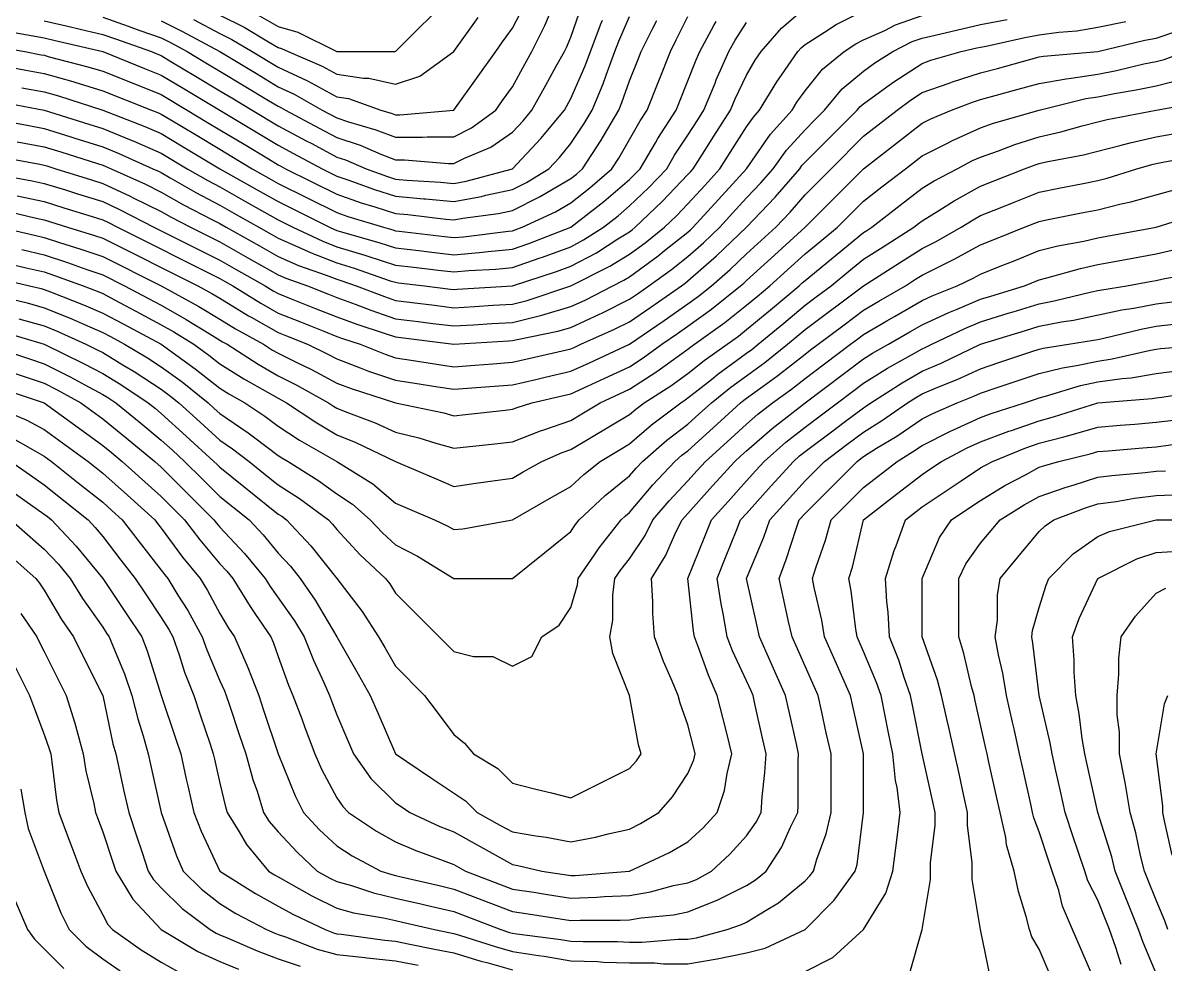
# Model space of a CAD drawing. Header units: inches. Extents: x 794995 to 811195, y 2485918 to 2508058.
# Drawn here: x 806294 to 806880, y 2498921 to 2499403 of the extents above; entities that cross this region are included whole.
import ezdxf

# ---------------------------------------------------------------- set-up
doc = ezdxf.new("R2010")
doc.units = ezdxf.units.IN
doc.header["$MEASUREMENT"] = 0
doc.layers.add('contour', color=7, linetype='Continuous')

msp = doc.modelspace()

# ---------------------------------------------------------------- linework, layer by layer
at = {"layer": 'contour'}
for points in [[(806414.25, 2499407.45), (806425.16, 2499401.22), (806435.16, 2499398.36), (806455.16, 2499388.36), (806485.16, 2499388.36), (806515.16, 2499418.36)], [(806335.16, 2499406.01), (806348.2, 2499401.4), (806354.25, 2499399.27), (806365.16, 2499395.42), (806369.86, 2499393.07), (806378.49, 2499388.36), (806388.91, 2499382.11), (806395.16, 2499378.36), (806407.66, 2499370.86), (806420.16, 2499363.36), (806425.16, 2499360.36), (806426.52, 2499359.72), (806428.91, 2499358.36), (806446.03, 2499349.23), (806455.16, 2499344.36), (806467.16, 2499340.36), (806477.66, 2499335.86), (806485.16, 2499332.98), (806489.77, 2499332.98), (806512.43, 2499331.09), (806515.16, 2499331.09), (806520.61, 2499333.82), (806534.05, 2499339.47), (806545.16, 2499347.11), (806550.61, 2499352.91), (806555.16, 2499358.36), (806562.3, 2499371.22), (806567.66, 2499380.86), (806571.83, 2499388.36), (806572.94, 2499390.58), (806575.16, 2499395.86), (806580.97, 2499412.56)], [(806381.69, 2499404.89), (806395.16, 2499397.74), (806401.41, 2499394.61), (806411.83, 2499388.36), (806425.16, 2499380.36), (806440.16, 2499373.36), (806455.16, 2499365.28), (806461.16, 2499364.36), (806477.66, 2499358.36), (806483.49, 2499356.7), (806485.16, 2499356.05), (806487.47, 2499356.05), (806515.16, 2499358.36), (806527.66, 2499375.86), (806536.59, 2499388.36), (806540.16, 2499393.36), (806545.16, 2499400.36), (806551.37, 2499412.15)], [(806275.16, 2499400.71), (806296.59, 2499396.93), (806305.16, 2499395.42), (806310.87, 2499394.08), (806335.16, 2499388.36), (806356.59, 2499379.79), (806365.16, 2499376.36), (806376.41, 2499369.61), (806413.91, 2499347.11), (806425.16, 2499340.36), (806432.98, 2499336.19), (806447.66, 2499328.36), (806455.16, 2499324.61), (806460.87, 2499322.65), (806474.49, 2499317.69), (806485.16, 2499314.24), (806499.75, 2499312.96), (806500.68, 2499312.84), (806515.16, 2499311.49), (806529.37, 2499314.15), (806531.52, 2499314.72), (806545.16, 2499317.65), (806552.3, 2499321.22), (806563.91, 2499328.36), (806569.35, 2499334.17), (806575.16, 2499341.22), (806582.02, 2499351.5), (806586.07, 2499358.36), (806591.61, 2499371.91), (806593.16, 2499376.36), (806597.66, 2499388.36), (806599.7, 2499393.82), (806605.16, 2499406.36)], [(806275.16, 2499382.74), (806295.69, 2499378.89), (806305.16, 2499377.11), (806319.79, 2499373), (806320.87, 2499372.65), (806335.16, 2499368.36), (806360.16, 2499358.36), (806363.76, 2499356.97), (806365.16, 2499356.36), (806370.16, 2499353.36), (806382.66, 2499345.86), (806395.16, 2499338.36), (806401.41, 2499334.61), (806411.83, 2499328.36), (806420.36, 2499323.56), (806425.16, 2499320.86), (806455.16, 2499305.86), (806460.74, 2499303.94), (806479.16, 2499298.36), (806483.83, 2499297.03), (806485.16, 2499296.6), (806487.16, 2499296.36), (806510.42, 2499293.62), (806515.16, 2499293.07), (806520.02, 2499293.5), (806543.09, 2499296.29), (806545.16, 2499296.49), (806546.55, 2499296.97), (806550.16, 2499298.36), (806567.26, 2499306.26), (806575.16, 2499310.86), (806584.93, 2499318.59), (806596.16, 2499328.36), (806599.7, 2499333.82), (806605.16, 2499343.36), (806610.61, 2499352.91), (806614.16, 2499358.36), (806626.16, 2499388.36), (806629.16, 2499394.36), (806635.16, 2499406.36)], [(806279.77, 2499353.75), (806297.26, 2499350.47), (806305.16, 2499348.99), (806318.79, 2499344.72), (806320.87, 2499344.08), (806335.16, 2499339.61), (806343.16, 2499336.36), (806360.87, 2499328.36), (806363.83, 2499327.03), (806365.16, 2499326.36), (806369.77, 2499323.75), (806382.91, 2499316.12), (806395.16, 2499309.61), (806402.36, 2499305.56), (806415.16, 2499298.36), (806421.56, 2499294.76), (806425.16, 2499292.74), (806435.16, 2499288.36), (806441.96, 2499285.16), (806455.16, 2499280.03), (806464.09, 2499277.3), (806482.55, 2499270.97), (806485.16, 2499270.13), (806486.74, 2499269.94), (806500.16, 2499268.36), (806513.49, 2499266.7), (806515.16, 2499266.49), (806516.92, 2499266.6), (806545.16, 2499268.36), (806567.84, 2499275.68), (806575.16, 2499278.36), (806588.2, 2499285.32), (806599.16, 2499292.36), (806605.16, 2499296.05), (806606.49, 2499297.03), (806608.16, 2499298.36), (806621.99, 2499311.53), (806635.16, 2499325.36), (806636.59, 2499326.93), (806637.89, 2499328.36), (806642.66, 2499335.86), (806648.49, 2499345.03), (806656.98, 2499358.36), (806659.35, 2499364.17), (806665.16, 2499376.36), (806669.6, 2499383.92), (806672.66, 2499388.36), (806683.16, 2499400.36), (806695.16, 2499410.86)], [(806281.47, 2499334.68), (806302.85, 2499330.67), (806305.16, 2499330.24), (806306.59, 2499329.79), (806311.16, 2499328.36), (806329.44, 2499322.65), (806335.16, 2499320.86), (806349.28, 2499314.24), (806350.49, 2499313.69), (806365.16, 2499306.36), (806370.27, 2499303.47), (806380.16, 2499298.36), (806395.16, 2499290.86), (806409.56, 2499282.76), (806412.3, 2499281.22), (806425.16, 2499273.99), (806429.07, 2499272.27), (806440.16, 2499268.36), (806450.87, 2499264.08), (806455.16, 2499262.36), (806464.63, 2499258.89), (806472.6, 2499255.8), (806485.16, 2499251.49), (806496.83, 2499250.03), (806504.45, 2499249.08), (806515.16, 2499247.74), (806525.16, 2499248.36), (806534.57, 2499248.95), (806545.16, 2499249.61), (806560.16, 2499253.36), (806575.16, 2499257.65), (806582.48, 2499261.04), (806596.59, 2499268.36), (806602.3, 2499271.22), (806605.16, 2499272.98), (806619.83, 2499283.69), (806623.16, 2499286.36), (806635.16, 2499295.86), (806636.49, 2499297.03), (806637.89, 2499298.36), (806650.87, 2499312.65), (806665.16, 2499328.36), (806677.51, 2499346.01), (806688.49, 2499358.36), (806691.02, 2499362.5), (806695.16, 2499368.36), (806704.05, 2499379.47), (806715.16, 2499388.36), (806721.16, 2499392.36), (806725.16, 2499394.36), (806736.07, 2499399.27), (806741.44, 2499402.08), (806755.16, 2499406.82)], [(806291.31, 2499342.21), (806305.16, 2499339.61), (806313.73, 2499336.93), (806332.43, 2499331.09), (806335.16, 2499330.24), (806336.49, 2499329.69), (806339.45, 2499328.36), (806357.16, 2499320.36), (806365.16, 2499316.36), (806376.65, 2499309.85), (806391.16, 2499302.36), (806395.16, 2499300.24), (806398.49, 2499298.36), (806415.56, 2499288.76), (806425.16, 2499283.36), (806435.59, 2499278.8), (806449.7, 2499273.82), (806455.16, 2499271.69), (806457.71, 2499270.91), (806465.16, 2499268.36), (806479.58, 2499262.78), (806485.16, 2499260.86), (806493.73, 2499259.79), (806505.16, 2499258.36), (806515.16, 2499257.11), (806525.75, 2499257.77), (806535.16, 2499258.36), (806545.16, 2499258.99), (806552.66, 2499260.86), (806575.16, 2499268.36), (806595.16, 2499278.36), (806605.16, 2499284.51), (806613.16, 2499290.36), (806623.16, 2499298.36), (806629.31, 2499304.22), (806635.16, 2499310.36), (806643.73, 2499319.79), (806651.52, 2499328.36), (806656.83, 2499336.69), (806665.16, 2499349.79), (806668.69, 2499354.83), (806671.83, 2499358.36), (806680.68, 2499372.84), (806683.16, 2499376.36), (806691.41, 2499388.36), (806693.16, 2499390.36), (806695.16, 2499392.11), (806705.16, 2499398.36), (806711.16, 2499402.36), (806725.16, 2499409.36)], [(806365.16, 2499404.24), (806375.75, 2499398.95), (806395.16, 2499388.36), (806413.91, 2499377.11), (806425.16, 2499370.36), (806433.34, 2499366.54), (806447.66, 2499358.36), (806455.16, 2499354.36), (806461.16, 2499352.36), (806475.16, 2499348.36), (806485.16, 2499344.51), (806499.01, 2499344.51), (806501.52, 2499344.72), (806515.16, 2499344.72), (806524.25, 2499349.27), (806536.59, 2499358.36), (806540.16, 2499363.36), (806545.16, 2499370.36), (806551.59, 2499381.93), (806555.16, 2499388.36), (806561.83, 2499401.7), (806564.25, 2499407.45)], [(806395.16, 2499407.11), (806407.66, 2499400.86), (806420.16, 2499393.36), (806425.16, 2499390.5), (806426.83, 2499390.03), (806430.16, 2499388.36), (806447.66, 2499380.86), (806455.16, 2499376.82), (806468.79, 2499374.72), (806471.52, 2499374.72), (806485.16, 2499371.7), (806497.66, 2499375.86), (806515.16, 2499388.36), (806527.66, 2499405.86)], [(806277.38, 2499326.14), (806299, 2499322.21), (806305.16, 2499320.86), (806316.07, 2499317.45), (806322.3, 2499315.5), (806335.16, 2499311.49), (806344.09, 2499307.3), (806361.41, 2499298.36), (806395.16, 2499281.49), (806403.56, 2499276.76), (806418.49, 2499268.36), (806422.61, 2499265.81), (806425.16, 2499264.36), (806431.83, 2499261.69), (806443.73, 2499256.93), (806455.16, 2499252.36), (806465.4, 2499248.61), (806479.44, 2499244.08), (806485.16, 2499242.11), (806515.16, 2499238.36), (806543.39, 2499240.13), (806545.16, 2499240.24), (806547.66, 2499240.86), (806568.49, 2499245.03), (806575.16, 2499246.93), (806589.79, 2499253.73), (806591.31, 2499254.51), (806605.16, 2499261.44), (806609.25, 2499264.27), (806615.16, 2499268.36), (806626.79, 2499276.73), (806635.16, 2499283.36), (806643.16, 2499290.36), (806651.52, 2499298.36), (806658.02, 2499305.5), (806665.16, 2499313.36), (806672.48, 2499321.04), (806678.79, 2499328.36), (806685.69, 2499337.84), (806695.16, 2499348.36), (806700.16, 2499353.36), (806705.16, 2499358.36), (806714.25, 2499369.27), (806725.16, 2499378.36), (806730.97, 2499382.56), (806740.16, 2499388.36), (806750.02, 2499393.5), (806755.16, 2499395.28), (806764.16, 2499397.36), (806785.16, 2499402.21), (806798.71, 2499404.81)], [(806278.16, 2499391.36), (806295.16, 2499388.36), (806303.58, 2499386.78), (806305.16, 2499386.49), (806307.77, 2499385.75), (806327.47, 2499380.67), (806335.16, 2499378.36), (806349.44, 2499372.65), (806365.16, 2499366.36), (806378.49, 2499358.36), (806388.91, 2499352.11), (806395.16, 2499348.36), (806407.66, 2499340.86), (806420.16, 2499333.36), (806425.16, 2499330.36), (806426.46, 2499329.67), (806428.91, 2499328.36), (806455.16, 2499315.24), (806467.72, 2499310.92), (806474.72, 2499308.8), (806485.16, 2499305.42), (806491.64, 2499304.85), (806511.02, 2499302.5), (806515.16, 2499302.11), (806519.77, 2499302.98), (806538.1, 2499305.42), (806545.16, 2499306.93), (806559.44, 2499314.08), (806563.16, 2499316.36), (806575.16, 2499323.36), (806577.95, 2499325.57), (806581.16, 2499328.36), (806590.61, 2499342.91), (806591.83, 2499345.03), (806599.7, 2499358.36), (806601.29, 2499362.23), (806605.16, 2499373.36), (806609.45, 2499384.08), (806611.16, 2499388.36), (806617.16, 2499400.36), (806619.16, 2499404.36)], [(806279.9, 2499363.1), (806305.16, 2499358.36), (806328.02, 2499351.22), (806335.16, 2499348.99), (806349.83, 2499343.03), (806351.04, 2499342.48), (806365.16, 2499336.36), (806378.49, 2499328.36), (806389.04, 2499322.24), (806395.16, 2499318.99), (806408.36, 2499311.56), (806416.59, 2499306.93), (806425.16, 2499302.11), (806432.66, 2499298.36), (806447.96, 2499291.16), (806455.16, 2499288.36), (806469.56, 2499283.96), (806470.49, 2499283.69), (806485.16, 2499278.95), (806494.63, 2499277.84), (806507.16, 2499276.36), (806515.16, 2499275.42), (806522.9, 2499276.1), (806536.59, 2499276.93), (806545.16, 2499277.74), (806559.44, 2499282.65), (806560.53, 2499283), (806575.16, 2499288.36), (806581.68, 2499291.84), (806591.83, 2499298.36), (806599.31, 2499304.22), (806605.16, 2499309.27), (806614.93, 2499318.59), (806624.25, 2499328.36), (806628.3, 2499335.22), (806635.16, 2499345.5), (806640.16, 2499353.36), (806643.34, 2499358.36), (806649.01, 2499372.21), (806649.64, 2499373.88), (806656.16, 2499388.36), (806659.35, 2499394.17), (806665.16, 2499403.36)], [(806291.31, 2499314.51), (806305.16, 2499311.49), (806315.16, 2499308.36), (806329.7, 2499303.82), (806335.16, 2499302.11), (806337.71, 2499300.91), (806342.66, 2499298.36), (806395.16, 2499272.11), (806397.56, 2499270.76), (806401.83, 2499268.36), (806416.22, 2499259.42), (806425.16, 2499254.36), (806436.59, 2499249.79), (806448.49, 2499245.03), (806455.16, 2499242.36), (806458.08, 2499241.29), (806467.16, 2499238.36), (806480.02, 2499233.22), (806485.16, 2499231.44), (806493.34, 2499230.18), (806505.16, 2499228.36), (806515.16, 2499226.82), (806525.87, 2499227.65), (806535.16, 2499228.36), (806545.16, 2499229.13), (806552.66, 2499230.86), (806572.16, 2499235.36), (806575.16, 2499236.05), (806576.74, 2499236.78), (806580.16, 2499238.36), (806597.47, 2499246.05), (806605.16, 2499249.9), (806616.07, 2499257.45), (806631.83, 2499268.36), (806633.76, 2499269.76), (806635.16, 2499270.86), (806649.83, 2499283.69), (806665.16, 2499298.36), (806679.79, 2499313.73), (806692.43, 2499328.36), (806693.58, 2499329.94), (806695.16, 2499331.69), (806708.49, 2499345.03), (806721.83, 2499358.36), (806723.34, 2499360.18), (806725.16, 2499361.69), (806737.16, 2499370.36), (806740.61, 2499372.91), (806755.16, 2499382.36), (806759.6, 2499383.92), (806775.16, 2499388.36), (806783.28, 2499390.24), (806785.16, 2499390.67), (806788.02, 2499391.22), (806807.89, 2499395.63), (806815.16, 2499396.93), (806825.16, 2499398.36), (806834.45, 2499399.08), (806845.16, 2499400.86), (806859.64, 2499403.88)], [(806293.62, 2499369.9), (806305.16, 2499367.74), (806312.48, 2499365.68), (806335.16, 2499358.36), (806356.79, 2499349.99), (806365.16, 2499346.36), (806376.41, 2499339.61), (806395.16, 2499328.36), (806414.36, 2499317.56), (806425.16, 2499311.49), (806451.41, 2499298.36), (806453.96, 2499297.16), (806455.16, 2499296.7), (806457.56, 2499295.96), (806477.16, 2499290.36), (806485.16, 2499287.77), (806497.16, 2499286.36), (806502.53, 2499285.73), (806515.16, 2499284.24), (806528.13, 2499285.39), (806532.74, 2499285.95), (806545.16, 2499287.11), (806553.53, 2499289.99), (806575.16, 2499298.36), (806591.99, 2499311.53), (806605.16, 2499322.91), (806607.95, 2499325.57), (806610.61, 2499328.36), (806618.49, 2499341.7), (806619.7, 2499343.82), (806629.16, 2499358.36), (806630.87, 2499362.65), (806635.16, 2499373.36), (806639.3, 2499384.22), (806641.16, 2499388.36), (806648.49, 2499401.7), (806649.64, 2499403.88)], [(806305.16, 2499404.24), (806318.02, 2499401.22), (806323.62, 2499399.9), (806335.16, 2499397.19), (806341.68, 2499394.88), (806360.16, 2499388.36), (806363.73, 2499386.93), (806365.16, 2499386.36), (806370.16, 2499383.36), (806382.66, 2499375.86), (806395.16, 2499368.36), (806401.41, 2499364.61), (806411.83, 2499358.36), (806425.16, 2499350.36), (806439.51, 2499342.71), (806442.3, 2499341.22), (806455.16, 2499334.36), (806459.66, 2499332.86), (806470.16, 2499328.36), (806481.16, 2499324.36), (806485.16, 2499323.07), (806490.97, 2499322.56), (806508.3, 2499321.5), (806515.16, 2499320.86), (806521.47, 2499322.05), (806545.16, 2499328.36), (806559.7, 2499343.82), (806571.83, 2499358.36), (806575.16, 2499364.36), (806582.43, 2499381.09), (806585.16, 2499388.36), (806590.61, 2499402.91), (806591.31, 2499404.51)], [(806283.94, 2499307.14), (806300.36, 2499303.16), (806305.16, 2499302.11), (806317.16, 2499298.36), (806330.97, 2499294.18), (806335.16, 2499292.74), (806383.91, 2499268.36), (806391.16, 2499264.36), (806395.16, 2499261.93), (806409.83, 2499253.03), (806411.31, 2499252.21), (806425.16, 2499244.36), (806429.45, 2499242.65), (806440.16, 2499238.36), (806450.29, 2499233.5), (806455.16, 2499230.86), (806467.16, 2499226.36), (806471.44, 2499224.65), (806485.16, 2499219.9), (806495.16, 2499218.36), (806506.98, 2499216.54), (806515.16, 2499215.28), (806545.16, 2499217.59), (806557.16, 2499220.36), (806562.03, 2499221.49), (806575.16, 2499224.51), (806584.63, 2499228.89), (806605.16, 2499238.36), (806622.89, 2499250.63), (806635.16, 2499259.13), (806640.49, 2499263.03), (806647.16, 2499268.36), (806656.79, 2499276.73), (806665.16, 2499284.72), (806680.16, 2499298.36), (806687.47, 2499306.05), (806695.16, 2499315.03), (806708.49, 2499328.36), (806725.16, 2499345.03), (806742.3, 2499358.36), (806749.7, 2499363.82), (806755.16, 2499367.36), (806769.01, 2499372.21), (806770.68, 2499372.84), (806785.16, 2499377.45), (806793.73, 2499379.79), (806815.16, 2499385.63), (806817.47, 2499386.05), (806845.16, 2499388.36), (806869.35, 2499394.17), (806875.16, 2499395.28), (806885.75, 2499398.95)], [(806282.66, 2499298.36), (806300.87, 2499294.08), (806305.16, 2499293.07), (806312.98, 2499290.54), (806324, 2499287.2), (806335.16, 2499283.36), (806365.16, 2499268.36), (806384.49, 2499257.69), (806395.16, 2499251.22), (806403.16, 2499246.36), (806417.66, 2499238.36), (806422.23, 2499235.43), (806425.16, 2499233.75), (806434.39, 2499229.13), (806442.19, 2499225.39), (806455.16, 2499218.36), (806462.43, 2499215.63), (806485.16, 2499208.36), (806509.94, 2499203.14), (806515.16, 2499201.69), (806521.16, 2499202.36), (806541.41, 2499204.61), (806545.16, 2499205.03), (806547.56, 2499205.96), (806555.16, 2499208.36), (806571.41, 2499212.11), (806575.16, 2499212.98), (806583.73, 2499216.93), (806592.53, 2499220.99), (806605.16, 2499226.82), (806612.14, 2499231.38), (806621.83, 2499238.36), (806629.7, 2499243.82), (806635.16, 2499247.59), (806647.16, 2499256.36), (806662.16, 2499268.36), (806663.76, 2499269.76), (806665.16, 2499271.09), (806679.44, 2499284.08), (806695.16, 2499298.36), (806725.16, 2499328.36), (806742.03, 2499341.49), (806755.16, 2499351.69), (806759.6, 2499353.92), (806770.16, 2499358.36), (806781.02, 2499362.5), (806785.16, 2499363.82), (806792.66, 2499365.86), (806804.45, 2499369.08), (806815.16, 2499372), (806829.01, 2499374.51), (806831.52, 2499374.72), (806845.16, 2499376.82), (806854.84, 2499378.68), (806868.84, 2499382.05), (806875.16, 2499383.36), (806879.16, 2499384.36), (806890.16, 2499388.36)], [(806293.73, 2499286.93), (806305.16, 2499284.24), (806317.16, 2499280.36), (806326.59, 2499276.93), (806335.16, 2499273.99), (806346.41, 2499268.36), (806358.64, 2499261.84), (806365.16, 2499258.36), (806377.92, 2499251.13), (806389.7, 2499243.82), (806395.16, 2499240.5), (806396.49, 2499239.69), (806398.91, 2499238.36), (806414.91, 2499228.12), (806425.16, 2499222.21), (806434.39, 2499217.59), (806450.87, 2499208.36), (806453.45, 2499206.65), (806455.16, 2499205.63), (806459.77, 2499203.75), (806474.81, 2499198.02), (806485.16, 2499193.36), (806497.16, 2499190.36), (806505.93, 2499187.59), (806515.16, 2499185.03), (806536.16, 2499187.36), (806545.16, 2499188.36), (806559.56, 2499193.96), (806561.31, 2499194.51), (806575.16, 2499199.36), (806580.78, 2499202.74), (806590.16, 2499208.36), (806605.16, 2499215.28), (806619.11, 2499224.41), (806626.59, 2499229.79), (806635.16, 2499235.86), (806636.55, 2499236.97), (806638.49, 2499238.36), (806654, 2499249.52), (806665.16, 2499258.36), (806670.61, 2499262.91), (806677.16, 2499268.36), (806695.16, 2499284.72), (806702.66, 2499290.86), (806711.83, 2499298.36), (806725.16, 2499311.7), (806734.53, 2499318.99), (806746.59, 2499328.36), (806755.16, 2499335.03), (806768.49, 2499341.7), (806770.68, 2499342.84), (806785.16, 2499349.36), (806791.83, 2499351.69), (806815.16, 2499358.36), (806839.16, 2499364.36), (806845.16, 2499365.28), (806853.73, 2499366.93), (806864.81, 2499368.71), (806875.16, 2499370.86), (806889.16, 2499374.36)], [(806286.59, 2499279.79), (806295.93, 2499277.59), (806305.16, 2499275.42), (806310.49, 2499273.69), (806325.16, 2499268.36), (806332.37, 2499265.57), (806335.16, 2499264.36), (806343.73, 2499259.79), (806352.12, 2499255.32), (806365.16, 2499248.36), (806371.54, 2499244.74), (806381.83, 2499238.36), (806389.58, 2499232.78), (806395.16, 2499228.36), (806407.47, 2499220.67), (806419.7, 2499213.82), (806425.16, 2499210.67), (806426.7, 2499209.9), (806429.45, 2499208.36), (806444.87, 2499198.08), (806455.16, 2499192), (806464.84, 2499188.04), (806485.16, 2499178.36), (806506.16, 2499169.36), (806515.16, 2499165.5), (806526.41, 2499167.11), (806535.16, 2499168.36), (806545.16, 2499169.79), (806550.61, 2499172.91), (806560.16, 2499178.36), (806570.71, 2499182.81), (806575.16, 2499184.36), (806605.16, 2499202.36), (806608.4, 2499205.12), (806612.66, 2499208.36), (806626.38, 2499217.14), (806635.16, 2499223.36), (806643.53, 2499229.99), (806655.16, 2499238.36), (806660.97, 2499242.55), (806665.16, 2499245.86), (806677.43, 2499256.09), (806692.16, 2499268.36), (806693.73, 2499269.79), (806695.16, 2499271.09), (806725.16, 2499295.63), (806726.83, 2499296.7), (806729.45, 2499298.36), (806743.91, 2499309.61), (806755.16, 2499318.36), (806761.37, 2499322.15), (806773.16, 2499328.36), (806781.02, 2499332.5), (806785.16, 2499334.36), (806794.39, 2499337.59), (806802.74, 2499340.77), (806815.16, 2499344.72), (806826.27, 2499347.25), (806837.16, 2499350.36), (806845.16, 2499352.36), (806849.96, 2499353.56), (806875.16, 2499358.36), (806900.54, 2499362.98)], [(806279.45, 2499272.65), (806297.66, 2499268.36), (806303.7, 2499266.9), (806305.16, 2499266.49), (806308.32, 2499265.2), (806325.39, 2499258.59), (806335.16, 2499254.36), (806345.59, 2499248.8), (806365.16, 2499238.36), (806382.6, 2499225.8), (806395.16, 2499215.86), (806399.77, 2499212.98), (806408.02, 2499208.36), (806418.3, 2499201.5), (806425.16, 2499196.36), (806436.07, 2499189.27), (806455.16, 2499178.36), (806473.62, 2499166.82), (806485.16, 2499156.93), (806491.16, 2499154.36), (806505.16, 2499148.36), (806512, 2499145.2), (806515.16, 2499143.36), (806519.77, 2499143.75), (806545.16, 2499148.36), (806564.25, 2499159.27), (806575.16, 2499165.5), (806581.83, 2499171.69), (806590.16, 2499178.36), (806599.53, 2499183.99), (806605.16, 2499187.36), (806616.51, 2499197.01), (806631.41, 2499208.36), (806633.7, 2499209.82), (806635.16, 2499210.86), (806647.16, 2499220.36), (806650.49, 2499223.03), (806665.16, 2499233.75), (806667.82, 2499235.69), (806671.16, 2499238.36), (806684.25, 2499249.27), (806695.16, 2499258.36), (806700.87, 2499262.65), (806708.49, 2499268.36), (806717.66, 2499275.86), (806725.16, 2499282), (806735.16, 2499288.36), (806750.87, 2499298.36), (806753.28, 2499300.24), (806755.16, 2499301.69), (806763.73, 2499306.93), (806771.61, 2499311.91), (806785.16, 2499319.36), (806791.59, 2499321.93), (806807.66, 2499328.36), (806813.09, 2499330.43), (806815.16, 2499331.09), (806818.69, 2499331.89), (806837.96, 2499335.56), (806857.16, 2499340.36), (806861.83, 2499341.7), (806875.16, 2499344.72), (806886.7, 2499346.82)], [(806279.96, 2499263.56), (806296.38, 2499259.58), (806305.16, 2499257.11), (806318.49, 2499251.7), (806324.57, 2499248.95), (806335.16, 2499244.36), (806339.07, 2499242.27), (806346.41, 2499238.36), (806358.18, 2499231.38), (806365.16, 2499226.82), (806375.82, 2499219.03), (806389.16, 2499208.36), (806392.3, 2499205.5), (806395.16, 2499202.91), (806409.75, 2499192.96), (806413.16, 2499190.36), (806425.16, 2499181.36), (806426.98, 2499180.18), (806430.16, 2499178.36), (806445.48, 2499168.68), (806455.16, 2499161.7), (806463.16, 2499156.36), (806472.3, 2499148.36), (806478.49, 2499141.69), (806485.16, 2499135.5), (806496.59, 2499129.79), (806515.16, 2499118.36), (806545.16, 2499118.36), (806561.83, 2499131.7), (806575.16, 2499142.36), (806577.56, 2499145.96), (806579.45, 2499148.36), (806592.74, 2499160.77), (806605.16, 2499170.86), (806608.59, 2499174.93), (806611.83, 2499178.36), (806624.39, 2499189.13), (806635.16, 2499197.45), (806640.87, 2499202.65), (806647.16, 2499208.36), (806657.16, 2499216.36), (806665.16, 2499222.21), (806674.49, 2499229.03), (806686.16, 2499238.36), (806691.07, 2499242.45), (806695.16, 2499245.86), (806725.16, 2499268.36), (806743.49, 2499280.03), (806755.16, 2499287.45), (806762.43, 2499291.09), (806775.16, 2499298.36), (806781.29, 2499302.23), (806785.16, 2499304.36), (806795.16, 2499308.36), (806802.3, 2499311.22), (806815.16, 2499316.36), (806825.16, 2499318.36), (806837.66, 2499320.86), (806845.16, 2499322.36), (806849.96, 2499323.56), (806865.16, 2499328.36), (806872.94, 2499330.58), (806875.16, 2499331.09), (806878.49, 2499331.69), (806898.24, 2499335.28)], [(806292.12, 2499251.4), (806305.16, 2499247.74), (806311.83, 2499245.03), (806326.59, 2499238.36), (806332.37, 2499235.57), (806335.16, 2499234.08), (806346.07, 2499227.45), (806351.21, 2499224.41), (806365.16, 2499215.28), (806369.16, 2499212.36), (806374.16, 2499208.36), (806385.16, 2499198.36), (806395.16, 2499189.27), (806401.64, 2499184.85), (806410.16, 2499178.36), (806418.49, 2499171.69), (806425.16, 2499166.36), (806436.07, 2499159.27), (806450.87, 2499148.36), (806452.94, 2499146.14), (806455.16, 2499143.36), (806467.16, 2499130.36), (806480.16, 2499118.36), (806482.3, 2499115.5), (806485.16, 2499110.86), (806515.16, 2499080.86), (806525.16, 2499078.36), (806535.16, 2499078.36), (806545.16, 2499073.36), (806555.16, 2499078.36), (806560.16, 2499088.36), (806569.16, 2499094.36), (806575.16, 2499103.36), (806578.49, 2499115.03), (806578.91, 2499118.36), (806587.16, 2499130.36), (806589.56, 2499133.96), (806600.87, 2499148.36), (806603.09, 2499150.43), (806605.16, 2499152.11), (806617.16, 2499166.36), (806628.49, 2499178.36), (806632.08, 2499181.44), (806635.16, 2499183.82), (806648.02, 2499195.5), (806662.16, 2499208.36), (806663.83, 2499209.69), (806665.16, 2499210.67), (806673.73, 2499216.93), (806681.21, 2499222.31), (806695.16, 2499233.36), (806698.02, 2499235.5), (806701.83, 2499238.36), (806715.16, 2499248.36), (806725.16, 2499255.86), (806733.05, 2499260.47), (806746.59, 2499268.36), (806751.83, 2499271.69), (806755.16, 2499273.82), (806766.07, 2499279.27), (806771.61, 2499281.91), (806785.16, 2499289.36), (806791.59, 2499291.93), (806807.66, 2499298.36), (806815.16, 2499301.36), (806818.91, 2499302.11), (806837.66, 2499305.86), (806845.16, 2499307.36), (806857.16, 2499310.36), (806862.12, 2499311.4), (806885.59, 2499317.93)], [(806282.14, 2499245.34), (806305.16, 2499238.36), (806325.39, 2499228.59), (806335.16, 2499223.36), (806344.49, 2499217.69), (806358.49, 2499208.36), (806362.16, 2499205.36), (806365.16, 2499202.91), (806378.02, 2499191.22), (806392.16, 2499178.36), (806393.66, 2499176.86), (806395.16, 2499175.36), (806425.16, 2499151.36), (806426.98, 2499150.18), (806429.45, 2499148.36), (806441.83, 2499135.03), (806455.16, 2499118.36), (806468.2, 2499101.4), (806476.59, 2499088.36), (806479.7, 2499082.91), (806485.16, 2499073.36), (806500.16, 2499058.36), (806506.59, 2499049.79), (806515.16, 2499038.36), (806520.61, 2499033.82), (806525.16, 2499028.36), (806537.66, 2499020.86), (806545.16, 2499013.36), (806557.16, 2499010.36), (806565.16, 2499008.36), (806575.16, 2499005.86), (806605.16, 2499020.86), (806608.69, 2499024.83), (806611.16, 2499028.36), (806609.77, 2499032.98), (806605.16, 2499058.36), (806596.59, 2499079.79), (806595.16, 2499088.36), (806596.59, 2499096.93), (806596.59, 2499109.79), (806597.66, 2499118.36), (806600.71, 2499122.81), (806605.16, 2499128.36), (806613.16, 2499140.36), (806617.16, 2499148.36), (806625.43, 2499158.09), (806635.16, 2499168.36), (806639.9, 2499173.62), (806644.16, 2499178.36), (806655.16, 2499188.36), (806665.16, 2499197.45), (806671.01, 2499202.51), (806678.49, 2499208.36), (806688.18, 2499215.34), (806695.16, 2499220.86), (806705.16, 2499228.36), (806718.49, 2499238.36), (806722.3, 2499241.22), (806725.16, 2499243.36), (806737.16, 2499250.36), (806740.95, 2499252.57), (806755.16, 2499260.86), (806760.3, 2499263.22), (806773.16, 2499268.36), (806781.29, 2499272.23), (806785.16, 2499274.36), (806795.16, 2499278.36), (806802.3, 2499281.22), (806815.16, 2499286.36), (806824.76, 2499288.76), (806838.1, 2499291.3), (806845.16, 2499292.91), (806849.77, 2499293.75), (806875.16, 2499298.36), (806897.96, 2499305.56)], [(806275.16, 2499238.36), (806297.66, 2499230.86), (806305.16, 2499228.36), (806318.49, 2499221.7), (806325.93, 2499217.59), (806335.16, 2499212.65), (806337.82, 2499211.03), (806341.83, 2499208.36), (806354.66, 2499197.86), (806365.16, 2499189.27), (806370.87, 2499184.08), (806377.16, 2499178.36), (806386.16, 2499169.36), (806395.16, 2499160.36), (806401.83, 2499155.03), (806410.16, 2499148.36), (806417.42, 2499140.62), (806425.16, 2499131.22), (806431.37, 2499124.57), (806436.41, 2499118.36), (806444.05, 2499107.25), (806455.16, 2499088.36), (806466.07, 2499069.27), (806472.3, 2499058.36), (806476.16, 2499049.36), (806485.16, 2499028.36), (806503.16, 2499016.36), (806521.16, 2499004.36), (806527.16, 2498998.36), (806538.73, 2498991.93), (806545.16, 2498988.36), (806557.16, 2498986.36), (806562.53, 2498985.73), (806575.16, 2498983.36), (806587.79, 2498985.73), (806594.25, 2498987.45), (806605.16, 2498989.79), (806610.87, 2498992.65), (806620.16, 2498998.36), (806627.16, 2499006.36), (806635.16, 2499018.36), (806638.16, 2499025.36), (806638.91, 2499028.36), (806638.16, 2499031.36), (806635.16, 2499043.36), (806631.16, 2499054.36), (806630.16, 2499058.36), (806626.59, 2499066.93), (806622.53, 2499075.73), (806618.02, 2499088.36), (806617.16, 2499100.36), (806617.16, 2499106.36), (806616.41, 2499118.36), (806623.62, 2499129.9), (806629.16, 2499142.36), (806632.16, 2499148.36), (806633.54, 2499149.98), (806635.16, 2499151.69), (806647.79, 2499165.73), (806659.16, 2499178.36), (806662.3, 2499181.22), (806665.16, 2499183.82), (806678.33, 2499195.19), (806695.16, 2499208.36), (806725.16, 2499230.86), (806729.77, 2499233.75), (806738.02, 2499238.36), (806748.84, 2499244.68), (806755.16, 2499248.36), (806768.87, 2499254.65), (806773.16, 2499256.36), (806785.16, 2499261.44), (806790.45, 2499263.07), (806807.66, 2499268.36), (806815.16, 2499271.36), (806819.16, 2499272.36), (806836.27, 2499277.25), (806845.16, 2499279.27), (806861.31, 2499282.21), (806875.16, 2499284.72), (806886.27, 2499287.25)], [(806275.16, 2499228.36), (806305.16, 2499218.36), (806311.83, 2499215.03), (806323.91, 2499208.36), (806335.16, 2499200.18), (806347.16, 2499190.36), (806361.83, 2499178.36), (806365.16, 2499175.36), (806378.66, 2499161.86), (806392.16, 2499148.36), (806393.45, 2499146.65), (806395.16, 2499144.61), (806407.89, 2499131.09), (806418.49, 2499118.36), (806421.02, 2499114.22), (806433.44, 2499096.64), (806438.49, 2499088.36), (806443.16, 2499076.36), (806448.49, 2499065.03), (806451.41, 2499058.36), (806452.43, 2499055.63), (806455.16, 2499048.36), (806461.16, 2499034.36), (806463.73, 2499028.36), (806472.66, 2499015.86), (806485.16, 2499003.36), (806488.16, 2499001.36), (806492.66, 2498998.36), (806507.96, 2498991.16), (806515.16, 2498988.36), (806545.16, 2498971.69), (806548.02, 2498971.22), (806560.16, 2498968.36), (806575.16, 2498966.05), (806577.38, 2498966.14), (806605.16, 2498968.36), (806625.69, 2498977.84), (806635.16, 2498983.36), (806642.98, 2498990.54), (806650.16, 2498998.36), (806653.91, 2499009.61), (806655.16, 2499018.36), (806657.66, 2499028.36), (806655.16, 2499038.36), (806653.16, 2499046.36), (806650.16, 2499058.36), (806645.59, 2499068.8), (806640.61, 2499082.91), (806638.49, 2499088.36), (806638.02, 2499091.22), (806635.16, 2499118.36), (806643.73, 2499139.79), (806647.16, 2499148.36), (806655.69, 2499157.84), (806665.16, 2499168.36), (806669.9, 2499173.62), (806674.16, 2499178.36), (806685.39, 2499188.13), (806695.16, 2499195.86), (806702.3, 2499201.22), (806711.83, 2499208.36), (806719.44, 2499214.08), (806725.16, 2499218.36), (806737.47, 2499226.05), (806749.7, 2499232.91), (806755.16, 2499236.05), (806756.78, 2499236.74), (806760.16, 2499238.36), (806777.05, 2499246.47), (806785.16, 2499249.9), (806799.28, 2499254.24), (806801.83, 2499255.03), (806815.16, 2499259.13), (806822.9, 2499260.62), (806842, 2499265.2), (806845.16, 2499265.86), (806847.23, 2499266.29), (806860.16, 2499268.36), (806872.85, 2499270.67), (806875.16, 2499271.09), (806878.69, 2499271.89), (806897.96, 2499275.56)], [(806282.66, 2499215.86), (806305.16, 2499208.36), (806322.53, 2499195.73), (806335.16, 2499186.54), (806339.66, 2499182.86), (806345.16, 2499178.36), (806365.16, 2499160.36), (806371.16, 2499154.36), (806377.16, 2499148.36), (806384.87, 2499138.08), (806395.16, 2499125.86), (806398.8, 2499122), (806401.83, 2499118.36), (806410.68, 2499103.88), (806413.16, 2499100.36), (806421.41, 2499088.36), (806422.55, 2499085.75), (806425.16, 2499078.36), (806430.38, 2499063.58), (806432.66, 2499058.36), (806437.16, 2499046.36), (806438.79, 2499042), (806443.91, 2499028.36), (806447.33, 2499020.54), (806455.16, 2499005.86), (806458.16, 2499001.36), (806461.16, 2498998.36), (806475.56, 2498988.76), (806485.16, 2498983.36), (806495.59, 2498978.8), (806509.7, 2498973.82), (806515.16, 2498971.69), (806521.16, 2498968.36), (806538.49, 2498961.69), (806545.16, 2498959.13), (806556.07, 2498957.45), (806563.16, 2498956.36), (806575.16, 2498954.51), (806588.49, 2498955.03), (806592.12, 2498955.32), (806605.16, 2498955.86), (806615.87, 2498957.65), (806627.66, 2498960.86), (806635.16, 2498962.36), (806639.45, 2498964.08), (806647.16, 2498968.36), (806656.59, 2498976.93), (806665.16, 2498986.36), (806670.16, 2498993.36), (806672.66, 2498998.36), (806673.16, 2499006.36), (806674.63, 2499018.89), (806675.16, 2499028.36), (806673.34, 2499036.54), (806669.45, 2499054.08), (806668.49, 2499058.36), (806667.47, 2499060.67), (806665.16, 2499065.86), (806657.96, 2499081.16), (806655.16, 2499088.36), (806653.16, 2499100.36), (806652.12, 2499105.32), (806650.16, 2499118.36), (806654.45, 2499129.08), (806660.16, 2499143.36), (806662.16, 2499148.36), (806665.16, 2499151.69), (806677.79, 2499165.73), (806689.16, 2499178.36), (806692.37, 2499181.15), (806695.16, 2499183.36), (806709.44, 2499194.08), (806715.16, 2499198.36), (806725.16, 2499205.86), (806726.7, 2499206.82), (806728.91, 2499208.36), (806744.91, 2499218.61), (806755.16, 2499224.51), (806764.89, 2499228.63), (806785.16, 2499238.36), (806808.1, 2499245.42), (806815.16, 2499247.59), (806826.59, 2499249.79), (806832.74, 2499250.77), (806857.57, 2499255.95), (806863.73, 2499256.93), (806875.16, 2499259.13), (806883.44, 2499260.09)], [(806275.16, 2499208.36), (806296.34, 2499199.54), (806305.16, 2499194.72), (806314.63, 2499187.84), (806327.66, 2499178.36), (806331.83, 2499175.03), (806335.16, 2499172.36), (806347.79, 2499160.99), (806361.83, 2499148.36), (806363.28, 2499146.49), (806365.16, 2499144.08), (806376.07, 2499129.27), (806385.16, 2499118.36), (806388.95, 2499112.15), (806395.16, 2499100.36), (806399.6, 2499092.81), (806402.66, 2499088.36), (806408.49, 2499075.03), (806409.56, 2499072.76), (806415.16, 2499058.36), (806417.66, 2499050.86), (806425.16, 2499028.36), (806433.73, 2499006.93), (806438.02, 2498998.36), (806446.27, 2498989.47), (806455.16, 2498981.22), (806462.98, 2498976.19), (806477.66, 2498968.36), (806483.28, 2498966.49), (806485.16, 2498966.05), (806488.16, 2498965.36), (806507.66, 2498960.86), (806515.16, 2498959.13), (806545.16, 2498947.59), (806553.16, 2498946.36), (806569.7, 2498943.82), (806575.16, 2498942.98), (806579.96, 2498943.16), (806600.36, 2498943.16), (806605.16, 2498943.36), (806611.16, 2498944.36), (806627.66, 2498945.86), (806635.16, 2498947.36), (806650.16, 2498953.36), (806665.16, 2498960.86), (806669.77, 2498963.75), (806675.16, 2498968.36), (806683.16, 2498980.36), (806687.66, 2498990.86), (806691.41, 2498998.36), (806691.63, 2499001.89), (806691.63, 2499024.83), (806691.83, 2499028.36), (806690.87, 2499032.65), (806686.98, 2499050.18), (806685.16, 2499058.36), (806679.01, 2499072.21), (806677.16, 2499076.36), (806671.83, 2499088.36), (806670.61, 2499093.82), (806665.16, 2499118.36), (806674.05, 2499139.47), (806677.16, 2499148.36), (806685.69, 2499157.84), (806695.16, 2499168.36), (806700.16, 2499173.36), (806705.16, 2499178.36), (806716.59, 2499186.93), (806725.16, 2499193.36), (806734.39, 2499199.13), (806747.66, 2499208.36), (806752.23, 2499211.29), (806755.16, 2499212.98), (806763.16, 2499216.36), (806773.16, 2499220.36), (806785.16, 2499225.86), (806794.53, 2499228.99), (806811.41, 2499234.61), (806815.16, 2499235.86), (806817.16, 2499236.36), (806830.16, 2499238.36), (806843.09, 2499240.43), (806845.16, 2499240.86), (806848.32, 2499241.52), (806867.42, 2499246.1), (806875.16, 2499247.59), (806885.59, 2499248.8)], [(806287.79, 2499190.99), (806299.16, 2499184.36), (806305.16, 2499181.09), (806308.91, 2499178.36), (806323.49, 2499166.69), (806335.16, 2499157.36), (806339.9, 2499153.1), (806345.16, 2499148.36), (806353.91, 2499137.11), (806365.16, 2499122.65), (806366.98, 2499120.18), (806368.49, 2499118.36), (806373.73, 2499109.79), (806378.71, 2499101.91), (806386.16, 2499088.36), (806388.49, 2499081.69), (806395.16, 2499065.86), (806397.56, 2499060.76), (806398.49, 2499058.36), (806400.16, 2499053.36), (806405.16, 2499038.36), (806408.49, 2499028.36), (806412.12, 2499015.32), (806414.25, 2499009.27), (806417.66, 2498998.36), (806420.54, 2498993.75), (806425.16, 2498988.36), (806434.76, 2498977.96), (806445.16, 2498968.36), (806451.52, 2498964.72), (806455.16, 2498962.91), (806462.66, 2498960.86), (806473.91, 2498957.11), (806485.16, 2498954.51), (806498.28, 2498951.49), (806503.16, 2498950.36), (806515.16, 2498947.59), (806521.83, 2498945.03), (806539.16, 2498938.36), (806543.7, 2498936.9), (806545.16, 2498936.49), (806547.38, 2498936.14), (806570.02, 2498933.22), (806575.16, 2498932.36), (806581.37, 2498932.15), (806598.95, 2498932.15), (806605.16, 2498931.93), (806611.59, 2498931.93), (806630.16, 2498933.36), (806635.16, 2498933.36), (806639.45, 2498934.08), (806655.16, 2498938.36), (806662.66, 2498940.86), (806665.16, 2498942.11), (806675.16, 2498948.36), (806681.52, 2498952), (806695.16, 2498963.36), (806697.66, 2498965.86), (806699.45, 2498968.36), (806701.16, 2498974.36), (806706.07, 2498987.45), (806708.49, 2498998.36), (806708.49, 2499028.36), (806706.07, 2499039.27), (806703.73, 2499049.79), (806701.83, 2499058.36), (806699.77, 2499062.98), (806690.54, 2499083.75), (806688.49, 2499088.36), (806686.59, 2499096.93), (806684.25, 2499107.45), (806681.83, 2499118.36), (806685.56, 2499127.96), (806690.54, 2499143.75), (806692.16, 2499148.36), (806695.16, 2499151.69), (806708.49, 2499165.03), (806721.83, 2499178.36), (806723.73, 2499179.79), (806725.16, 2499180.86), (806731.83, 2499185.03), (806742.19, 2499191.33), (806755.16, 2499200.18), (806760.61, 2499202.91), (806773.16, 2499208.36), (806781.73, 2499211.79), (806785.16, 2499213.36), (806792.66, 2499215.86), (806815.16, 2499223.36), (806827.16, 2499226.36), (806834.25, 2499227.45), (806845.16, 2499229.79), (806852.66, 2499230.86), (806872.16, 2499235.36), (806875.16, 2499235.86), (806877.38, 2499236.14), (806905.16, 2499238.36)], [(806288.02, 2499178.36), (806298.1, 2499171.3), (806305.16, 2499166.36), (806315.16, 2499158.36), (806327.66, 2499148.36), (806331.29, 2499144.49), (806335.16, 2499139.79), (806344.53, 2499127.74), (806351.83, 2499118.36), (806357.16, 2499110.36), (806365.16, 2499098.36), (806369.03, 2499092.23), (806371.16, 2499088.36), (806374.39, 2499079.13), (806377.16, 2499070.36), (806381.83, 2499058.36), (806385.16, 2499048.36), (806390.16, 2499033.36), (806391.83, 2499028.36), (806392.43, 2499025.63), (806395.16, 2499013.36), (806398.02, 2499001.22), (806398.91, 2498998.36), (806405.16, 2498988.36), (806408.79, 2498982), (806420.16, 2498968.36), (806423.22, 2498966.43), (806425.16, 2498965.36), (806431.83, 2498961.69), (806442.43, 2498955.63), (806455.16, 2498949.27), (806463.73, 2498946.93), (806479.16, 2498944.36), (806485.16, 2498942.98), (806488.91, 2498942.11), (806505.16, 2498938.36), (806513.49, 2498936.7), (806515.16, 2498936.36), (806518.02, 2498935.5), (806536.38, 2498929.58), (806545.16, 2498927.11), (806558.49, 2498925.03), (806561.44, 2498924.65), (806575.16, 2498922.36), (806588.71, 2498921.91), (806591.83, 2498921.7), (806605.16, 2498921.22), (806618.02, 2498921.22), (806622.66, 2498920.86), (806635.16, 2498920.86), (806650.16, 2498923.36), (806665.16, 2498926.36), (806674.76, 2498928.76), (806695.16, 2498938.36), (806710.16, 2498953.36), (806720.87, 2498968.36), (806721.83, 2498971.69), (806725.16, 2498998.36), (806725.16, 2499028.36), (806719.7, 2499052.91), (806718.49, 2499058.36), (806713.16, 2499070.36), (806711.31, 2499074.51), (806705.16, 2499088.36), (806703.73, 2499096.93), (806699.77, 2499113.75), (806698.91, 2499118.36), (806700.61, 2499123.82), (806705.59, 2499137.93), (806708.49, 2499148.36), (806725.16, 2499165.03), (806742.3, 2499178.36), (806750.29, 2499183.23), (806755.16, 2499186.54), (806769.7, 2499193.82), (806771.31, 2499194.51), (806785.16, 2499200.86), (806790.61, 2499202.91), (806807.66, 2499208.36), (806813.28, 2499210.24), (806815.16, 2499210.86), (806818.49, 2499211.69), (806836.34, 2499217.19), (806845.16, 2499219.08), (806857.66, 2499220.86), (806862.3, 2499221.22), (806875.16, 2499223.36), (806888.49, 2499225.03)], [(806695.16, 2498916.93), (806709.44, 2498924.08), (806725.16, 2498938.36), (806736.59, 2498956.93), (806740.16, 2498968.36), (806742.3, 2498985.5), (806743.91, 2498998.36), (806742.3, 2499011.22), (806741.52, 2499014.72), (806740.16, 2499028.36), (806737.66, 2499040.86), (806736.41, 2499047.11), (806734.16, 2499058.36), (806731.83, 2499065.03), (806725.16, 2499080.86), (806722.85, 2499086.05), (806721.83, 2499088.36), (806721.16, 2499092.36), (806718.84, 2499112.05), (806717.66, 2499118.36), (806719.44, 2499124.08), (806725.16, 2499148.36), (806742.03, 2499161.49), (806755.16, 2499171.69), (806759.16, 2499174.36), (806765.16, 2499178.36), (806778.3, 2499185.22), (806785.16, 2499188.36), (806799.7, 2499193.82), (806801.04, 2499194.24), (806815.16, 2499199.13), (806822.43, 2499201.09), (806845.16, 2499208.36), (806873.02, 2499210.5), (806875.16, 2499210.86), (806878.02, 2499211.22), (806898.95, 2499214.57)], [(806748.49, 2498915.03), (806755.16, 2498938.36), (806759.45, 2498964.08), (806759.45, 2498972.65), (806761.83, 2498991.69), (806761.83, 2498998.36), (806760.61, 2499003.82), (806755.16, 2499028.36), (806750.16, 2499053.36), (806749.16, 2499058.36), (806745.93, 2499067.59), (806743.16, 2499076.36), (806738.49, 2499088.36), (806737.79, 2499100.99), (806737.16, 2499106.36), (806736.41, 2499118.36), (806740.87, 2499132.65), (806741.83, 2499135.03), (806746.59, 2499148.36), (806755.16, 2499155.03), (806775.16, 2499168.36), (806785.16, 2499175.03), (806787.23, 2499176.29), (806791.16, 2499178.36), (806808.3, 2499185.22), (806815.16, 2499187.59), (806827.79, 2499190.99), (806831.61, 2499191.91), (806845.16, 2499195.86), (806856.7, 2499196.82), (806864.25, 2499197.45), (806875.16, 2499198.36), (806884.05, 2499199.47)], [(806790.16, 2498913.36), (806785.16, 2498938.36), (806780.87, 2498964.08), (806780.87, 2498972.65), (806778.49, 2498991.69), (806778.49, 2498998.36), (806776.59, 2499006.93), (806774.25, 2499017.45), (806768.79, 2499042), (806768.02, 2499045.5), (806765.16, 2499058.36), (806762.98, 2499066.19), (806755.16, 2499088.36), (806755.16, 2499118.36), (806764.16, 2499139.36), (806770.16, 2499148.36), (806779.16, 2499154.36), (806785.16, 2499158.36), (806797.57, 2499165.95), (806808.49, 2499171.69), (806815.16, 2499175.36), (806817.38, 2499176.14), (806825.16, 2499178.36), (806841.29, 2499182.23), (806845.16, 2499183.36), (806850.61, 2499183.82), (806868.24, 2499185.28), (806875.16, 2499185.86), (806883.73, 2499186.93)], [(806821.16, 2498914.36), (806815.16, 2498928.36), (806811.41, 2498934.61), (806810.16, 2498938.36), (806808.49, 2498945.03), (806804.57, 2498957.77), (806802.3, 2498968.36), (806798.49, 2498981.7), (806798.02, 2498985.5), (806795.16, 2498998.36), (806793.34, 2499006.54), (806789.45, 2499024.08), (806788.49, 2499028.36), (806787.89, 2499031.09), (806782.43, 2499055.63), (806781.83, 2499058.36), (806780.54, 2499062.98), (806776.59, 2499079.79), (806773.91, 2499088.36), (806773.91, 2499118.36), (806777.66, 2499125.86), (806785.16, 2499136.36), (806790.61, 2499142.91), (806795.16, 2499148.36), (806807.42, 2499156.1), (806815.16, 2499160.36), (806828.49, 2499165.03), (806833.16, 2499166.36), (806845.16, 2499170.18), (806852.36, 2499171.16), (806869.44, 2499172.65), (806875.16, 2499173.36), (806879.96, 2499173.56)], [(806289.28, 2499162.48), (806295.16, 2499158.36), (806305.16, 2499151.36), (806306.83, 2499150.03), (806308.91, 2499148.36), (806321.61, 2499134.81), (806335.16, 2499118.36), (806347.16, 2499100.36), (806355.16, 2499088.36), (806357.96, 2499081.16), (806365.16, 2499058.36), (806372.66, 2499035.86), (806375.16, 2499028.36), (806378.02, 2499015.5), (806378.79, 2499012), (806381.83, 2498998.36), (806385.56, 2498988.76), (806395.16, 2498968.36), (806413.55, 2498956.75), (806425.16, 2498950.36), (806432.9, 2498946.1), (806449.16, 2498938.36), (806453.49, 2498936.7), (806455.16, 2498936.22), (806457.56, 2498935.96), (806479.7, 2498932.91), (806485.16, 2498932.36), (806492.66, 2498930.86), (806505.16, 2498928.36), (806515.16, 2498926.36), (806529.01, 2498922.21), (806532.12, 2498921.4), (806545.16, 2498917.74)], [(806845.16, 2498908.36), (806836.16, 2498929.36), (806832.3, 2498938.36), (806827.16, 2498950.36), (806825.16, 2498958.36), (806821.83, 2498968.36), (806820.16, 2498973.36), (806815.16, 2498988.36), (806812.43, 2498995.63), (806811.83, 2498998.36), (806810.87, 2499002.65), (806806.98, 2499020.18), (806805.16, 2499028.36), (806802.3, 2499041.22), (806801.52, 2499044.72), (806798.49, 2499058.36), (806796.59, 2499069.79), (806794.39, 2499079.13), (806792.66, 2499088.36), (806793.73, 2499096.93), (806793.73, 2499109.79), (806795.16, 2499118.36), (806804.25, 2499129.27), (806815.16, 2499142.36), (806818.16, 2499145.36), (806822.66, 2499148.36), (806838.95, 2499154.57), (806845.16, 2499156.54), (806854.63, 2499157.84), (806864.05, 2499159.47), (806875.16, 2499160.86), (806888.2, 2499161.4)], [(806288.02, 2499148.36), (806305.16, 2499133.36), (806312.43, 2499125.63), (806318.49, 2499118.36), (806324.81, 2499108.02), (806335.16, 2499093.36), (806337.16, 2499090.36), (806338.49, 2499088.36), (806340.61, 2499082.91), (806346.27, 2499069.47), (806350.16, 2499058.36), (806353.16, 2499046.36), (806355.93, 2499037.59), (806358.49, 2499028.36), (806359.7, 2499022.91), (806365.16, 2498998.36), (806372.98, 2498976.19), (806376.41, 2498968.36), (806385.78, 2498958.99), (806395.16, 2498951.7), (806403.44, 2498946.64), (806419.16, 2498938.36), (806423.34, 2498936.54), (806425.16, 2498935.86), (806428.91, 2498934.61), (806445.16, 2498928.36), (806455.16, 2498925.5), (806469.56, 2498923.96), (806470.61, 2498923.82), (806485.16, 2498922.36), (806496.83, 2498920.03)], [(806857.16, 2498920.36), (806854.39, 2498929.13), (806851.16, 2498938.36), (806849.45, 2498942.65), (806845.16, 2498953.36), (806840.16, 2498963.36), (806838.49, 2498968.36), (806835.16, 2498978.36), (806832.66, 2498985.86), (806828.49, 2498998.36), (806826.07, 2499009.27), (806823.73, 2499019.79), (806821.83, 2499028.36), (806820.87, 2499034.08), (806815.16, 2499058.36), (806812, 2499085.2), (806811.41, 2499088.36), (806811.83, 2499091.69), (806815.16, 2499103.36), (806818.69, 2499114.83), (806820.16, 2499118.36), (806832.66, 2499130.86), (806845.16, 2499139.79), (806851.16, 2499142.36), (806875.16, 2499148.36), (806935.16, 2499148.36)], [(806287.16, 2499130.36), (806300.87, 2499118.36), (806302.76, 2499115.96), (806305.16, 2499112.36), (806314.05, 2499097.25), (806320.16, 2499088.36), (806325.16, 2499078.36), (806335.16, 2499058.36), (806340.38, 2499033.58), (806341.83, 2499028.36), (806343.73, 2499019.79), (806346.07, 2499009.27), (806348.49, 2498998.36), (806352.66, 2498985.86), (806355.16, 2498978.36), (806358.49, 2498968.36), (806361.02, 2498964.22), (806365.16, 2498959.79), (806375.87, 2498949.08), (806390.16, 2498938.36), (806393.28, 2498936.49), (806395.16, 2498935.63), (806399.77, 2498933.75), (806414.25, 2498927.45), (806425.16, 2498923.36), (806436.41, 2498919.61)], [(806880.61, 2498902.91), (806878.16, 2498908.36), (806877.3, 2498910.5), (806875.16, 2498915.86), (806868.49, 2498931.69), (806866.16, 2498938.36), (806854.16, 2498968.36), (806852.36, 2498975.56), (806845.16, 2498998.36), (806839.7, 2499022.91), (806838.49, 2499028.36), (806837.16, 2499036.36), (806835.69, 2499048.89), (806833.91, 2499058.36), (806833.16, 2499070.36), (806833.16, 2499076.36), (806832.3, 2499088.36), (806835.69, 2499097.84), (806845.16, 2499118.36), (806865.16, 2499128.36), (806875.16, 2499131.7), (806889.28, 2499132.48)], [(806881.16, 2498938.36), (806879.6, 2498942.81), (806875.16, 2498953.36), (806870.87, 2498964.08), (806869.16, 2498968.36), (806867.16, 2498976.36), (806864.72, 2498987.93), (806861.83, 2498998.36), (806859.44, 2499012.65), (806859.01, 2499014.51), (806856.41, 2499028.36), (806856.41, 2499039.61), (806855.16, 2499048.36), (806855.16, 2499058.36), (806856.07, 2499069.27), (806856.07, 2499077.45), (806857.16, 2499088.36), (806864.57, 2499098.95), (806875.16, 2499110.86), (806880.16, 2499113.36)], [(806293.16, 2499100.36), (806301.41, 2499088.36), (806302.66, 2499085.86), (806305.16, 2499080.86), (806316.41, 2499058.36), (806320.87, 2499044.08), (806321.31, 2499042.21), (806325.16, 2499028.36), (806326.59, 2499019.79), (806330.54, 2499002.98), (806331.41, 2498998.36), (806332.43, 2498995.63), (806335.16, 2498988.36), (806340.16, 2498973.36), (806341.83, 2498968.36), (806350.68, 2498953.88), (806365.16, 2498938.36), (806383.91, 2498927.11), (806395.16, 2498922), (806404.84, 2498918.04)], [(806282.66, 2499088.36), (806297.66, 2499058.36), (806299.7, 2499052.91), (806305.16, 2499038.36), (806307.77, 2499030.97), (806308.49, 2499028.36), (806309.16, 2499024.36), (806311.47, 2499004.68), (806312.66, 2498998.36), (806317.16, 2498986.36), (806318.79, 2498982), (806323.91, 2498968.36), (806327.33, 2498960.54), (806335.16, 2498945.86), (806337.77, 2498940.97), (806340.16, 2498938.36), (806354.81, 2498928.02), (806365.16, 2498921.7), (806373.73, 2498916.93)], [(806883.34, 2498976.54), (806879.45, 2498994.08), (806878.49, 2498998.36), (806878.49, 2499001.69), (806875.16, 2499028.36), (806879.45, 2499054.08), (806881.16, 2499058.36)], [(806293.16, 2499010.36), (806295.16, 2498998.36), (806296.98, 2498990.18), (806305.16, 2498968.36), (806313.73, 2498946.93), (806318.02, 2498938.36), (806326.59, 2498929.79), (806335.16, 2498923.36), (806344.05, 2498917.25)], [(806283.73, 2498968.36), (806296.59, 2498938.36), (806300.16, 2498933.36), (806315.16, 2498918.36)]]:
    msp.add_lwpolyline(points, dxfattribs=at)

doc.saveas('drawing.dxf')
